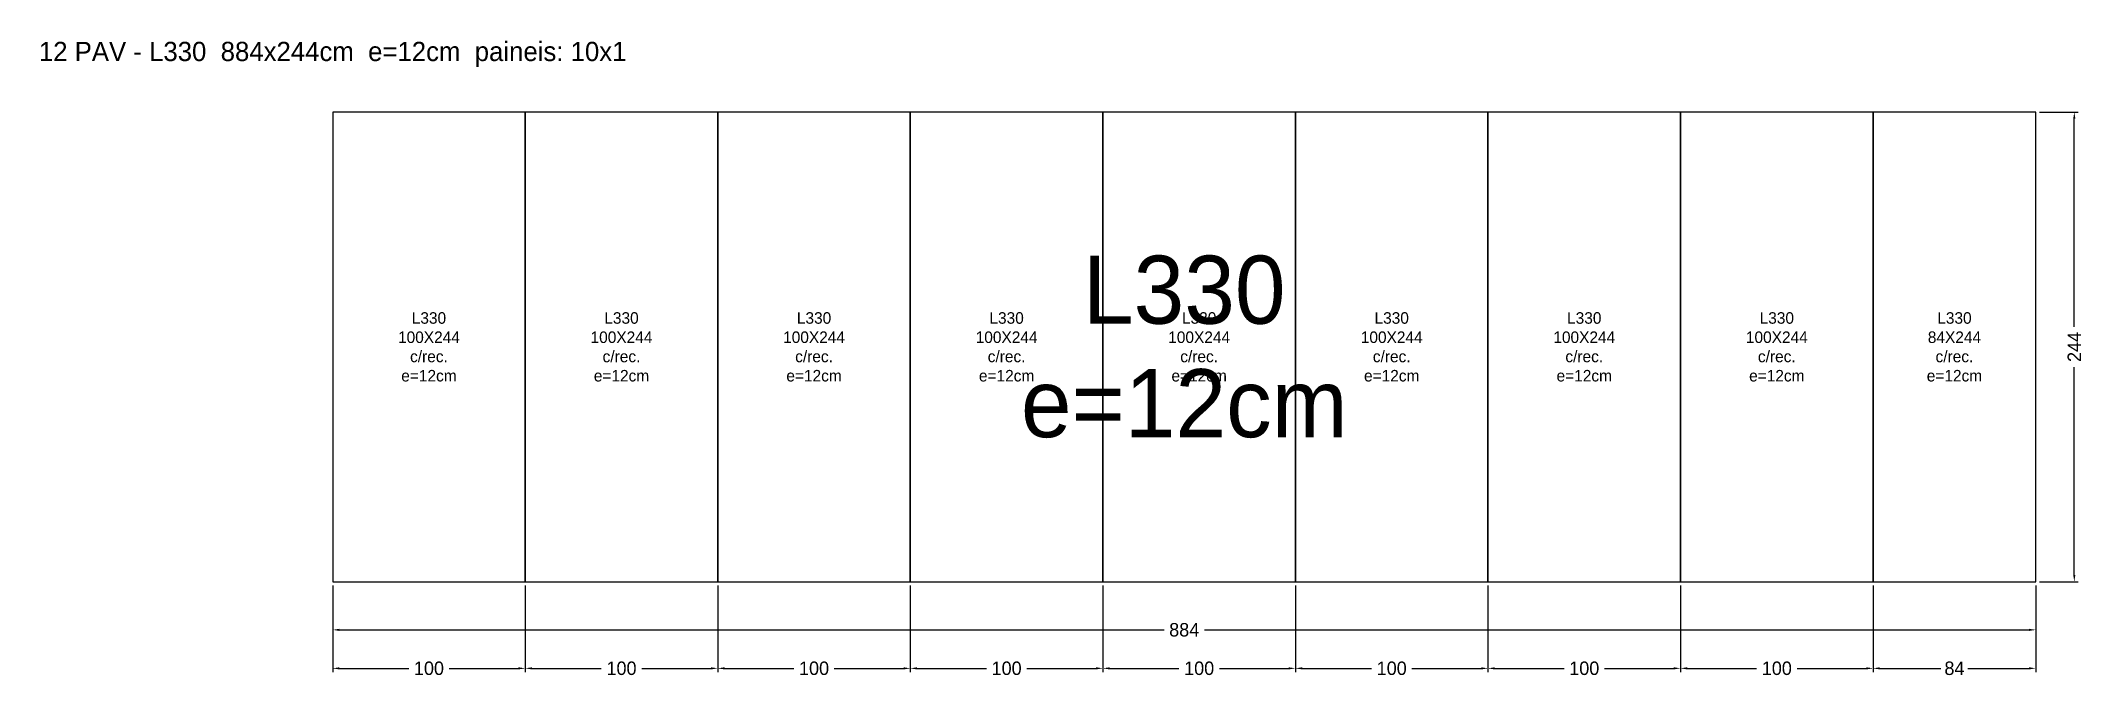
# Model space of a CAD drawing. Header units: metres. Extents: x -152 to 909, y -50 to 281.
import ezdxf

# ---------------------------------------------------------------- set-up
doc = ezdxf.new("R2010")
doc.units = ezdxf.units.M
for name, color, linetype in [('AUX00', 2, 'Continuous'), ('Contorno', 7, 'Continuous'), ('COTA', 3, 'Continuous'), ('NOMENCLATURA', 2, 'Continuous'), ('Paineis', 3, 'Continuous'), ('Texto Secao', 2, 'Continuous')]:
    doc.layers.add(name, color=color, linetype=linetype)
doc.dimstyles.new('COTA_LJ', dxfattribs={"dimtxt": 7, "dimasz": 3.5, "dimexe": 2, "dimexo": 2, "dimgap": 1.5, "dimtad": 1, "dimdec": 1, "dimcen": 2.5, "dimclrd": 3, "dimclre": 3, "dimclrt": 3, "dimazin": 3, "dimtfac": 1, "dimtmove": 0, "dimatfit": 3})

# ---------------------------------------------------------------- blocks, each defined once
blk = doc.blocks.new('_CLOSEDFILLED')
at = {"color": 0, "linetype": 'BYBLOCK'}
blk.add_solid([(-1, 0.16), (0, 0), (-1, -0.16)], dxfattribs=at)
blk = doc.blocks.new('*D1')
at = {"color": 3}
for p, q in [((0, -2), (0, -27)), ((884.5, -2), (884.5, -27)), ((3.5, -25), (431.75, -25)), ((452.75, -25), (881, -25))]:
    blk.add_line(p, q, dxfattribs=at)
at = {"layer": 'Defpoints'}
for p in [(0, 0), (884.5, 0), (0, -25)]:
    blk.add_point(p, dxfattribs=at)
at = {"layer": 'COTA', "color": 3, "xscale": 3.5, "yscale": 3.5, "rotation": 180}
blk.add_blockref('_CLOSEDFILLED', (0, -25), dxfattribs=at)
at = {"layer": 'COTA', "color": 3, "xscale": 3.5, "yscale": 3.5}
blk.add_blockref('_CLOSEDFILLED', (884.5, -25), dxfattribs=at)
at = {"layer": 'COTA', "color": 3, "insert": (442.25, -25), "char_height": 7, "attachment_point": 5}
blk.add_mtext('884', dxfattribs=at)
blk = doc.blocks.new('*D2')
at = {"color": 3}
for p, q in [((886.5, 244.1), (906.5, 244.1)), ((904.5, 132.55), (904.5, 240.6)), ((904.5, 3.5), (904.5, 111.55)), ((886.5, 0), (906.5, 0))]:
    blk.add_line(p, q, dxfattribs=at)
at = {"layer": 'Defpoints'}
for p in [(884.5, 244.1), (884.5, 0), (904.5, 0)]:
    blk.add_point(p, dxfattribs=at)
at = {"layer": 'COTA', "color": 3, "xscale": 3.5, "yscale": 3.5}
for p, rotation in [((904.5, 244.1), 90), ((904.5, 0), 270)]:
    blk.add_blockref('_CLOSEDFILLED', p, dxfattribs=dict(at, rotation=rotation))
at = {"layer": 'COTA', "color": 3, "insert": (904.5, 122.05), "char_height": 7, "attachment_point": 5, "rotation": 90}
blk.add_mtext('244', dxfattribs=at)
blk = doc.blocks.new('*D3')
at = {"color": 3}
for p, q in [((0, -2), (0, -47)), ((100, -2), (100, -47)), ((3.5, -45), (39.5, -45)), ((60.5, -45), (96.5, -45))]:
    blk.add_line(p, q, dxfattribs=at)
at = {"layer": 'Defpoints'}
for p in [(0, 0), (100, 0), (0, -45)]:
    blk.add_point(p, dxfattribs=at)
at = {"layer": 'COTA', "color": 3, "xscale": 3.5, "yscale": 3.5, "rotation": 180}
blk.add_blockref('_CLOSEDFILLED', (0, -45), dxfattribs=at)
at = {"layer": 'COTA', "color": 3, "xscale": 3.5, "yscale": 3.5}
blk.add_blockref('_CLOSEDFILLED', (100, -45), dxfattribs=at)
at = {"layer": 'COTA', "color": 3, "insert": (50, -45), "char_height": 7, "attachment_point": 5}
blk.add_mtext('100', dxfattribs=at)
blk = doc.blocks.new('*D4')
at = {"color": 3}
for p, q in [((100, -2), (100, -47)), ((200, -2), (200, -47)), ((103.5, -45), (139.5, -45)), ((160.5, -45), (196.5, -45))]:
    blk.add_line(p, q, dxfattribs=at)
at = {"layer": 'Defpoints'}
for p in [(100, 0), (200, 0), (100, -45)]:
    blk.add_point(p, dxfattribs=at)
at = {"layer": 'COTA', "color": 3, "xscale": 3.5, "yscale": 3.5, "rotation": 180}
blk.add_blockref('_CLOSEDFILLED', (100, -45), dxfattribs=at)
at = {"layer": 'COTA', "color": 3, "xscale": 3.5, "yscale": 3.5}
blk.add_blockref('_CLOSEDFILLED', (200, -45), dxfattribs=at)
at = {"layer": 'COTA', "color": 3, "insert": (150, -45), "char_height": 7, "attachment_point": 5}
blk.add_mtext('100', dxfattribs=at)
blk = doc.blocks.new('*D5')
at = {"color": 3}
for p, q in [((200, -2), (200, -47)), ((300, -2), (300, -47)), ((203.5, -45), (239.5, -45)), ((260.5, -45), (296.5, -45))]:
    blk.add_line(p, q, dxfattribs=at)
at = {"layer": 'Defpoints'}
for p in [(200, 0), (300, 0), (200, -45)]:
    blk.add_point(p, dxfattribs=at)
at = {"layer": 'COTA', "color": 3, "xscale": 3.5, "yscale": 3.5, "rotation": 180}
blk.add_blockref('_CLOSEDFILLED', (200, -45), dxfattribs=at)
at = {"layer": 'COTA', "color": 3, "xscale": 3.5, "yscale": 3.5}
blk.add_blockref('_CLOSEDFILLED', (300, -45), dxfattribs=at)
at = {"layer": 'COTA', "color": 3, "insert": (250, -45), "char_height": 7, "attachment_point": 5}
blk.add_mtext('100', dxfattribs=at)
blk = doc.blocks.new('*D6')
at = {"color": 3}
for p, q in [((300, -2), (300, -47)), ((400, -2), (400, -47)), ((303.5, -45), (339.5, -45)), ((360.5, -45), (396.5, -45))]:
    blk.add_line(p, q, dxfattribs=at)
at = {"layer": 'Defpoints'}
for p in [(300, 0), (400, 0), (300, -45)]:
    blk.add_point(p, dxfattribs=at)
at = {"layer": 'COTA', "color": 3, "xscale": 3.5, "yscale": 3.5, "rotation": 180}
blk.add_blockref('_CLOSEDFILLED', (300, -45), dxfattribs=at)
at = {"layer": 'COTA', "color": 3, "xscale": 3.5, "yscale": 3.5}
blk.add_blockref('_CLOSEDFILLED', (400, -45), dxfattribs=at)
at = {"layer": 'COTA', "color": 3, "insert": (350, -45), "char_height": 7, "attachment_point": 5}
blk.add_mtext('100', dxfattribs=at)
blk = doc.blocks.new('*D7')
at = {"color": 3}
for p, q in [((400, -2), (400, -47)), ((500, -2), (500, -47)), ((403.5, -45), (439.5, -45)), ((460.5, -45), (496.5, -45))]:
    blk.add_line(p, q, dxfattribs=at)
at = {"layer": 'Defpoints'}
for p in [(400, 0), (500, 0), (400, -45)]:
    blk.add_point(p, dxfattribs=at)
at = {"layer": 'COTA', "color": 3, "xscale": 3.5, "yscale": 3.5, "rotation": 180}
blk.add_blockref('_CLOSEDFILLED', (400, -45), dxfattribs=at)
at = {"layer": 'COTA', "color": 3, "xscale": 3.5, "yscale": 3.5}
blk.add_blockref('_CLOSEDFILLED', (500, -45), dxfattribs=at)
at = {"layer": 'COTA', "color": 3, "insert": (450, -45), "char_height": 7, "attachment_point": 5}
blk.add_mtext('100', dxfattribs=at)
blk = doc.blocks.new('*D8')
at = {"color": 3}
for p, q in [((500, -2), (500, -47)), ((600, -2), (600, -47)), ((503.5, -45), (539.5, -45)), ((560.5, -45), (596.5, -45))]:
    blk.add_line(p, q, dxfattribs=at)
at = {"layer": 'Defpoints'}
for p in [(500, 0), (600, 0), (500, -45)]:
    blk.add_point(p, dxfattribs=at)
at = {"layer": 'COTA', "color": 3, "xscale": 3.5, "yscale": 3.5, "rotation": 180}
blk.add_blockref('_CLOSEDFILLED', (500, -45), dxfattribs=at)
at = {"layer": 'COTA', "color": 3, "xscale": 3.5, "yscale": 3.5}
blk.add_blockref('_CLOSEDFILLED', (600, -45), dxfattribs=at)
at = {"layer": 'COTA', "color": 3, "insert": (550, -45), "char_height": 7, "attachment_point": 5}
blk.add_mtext('100', dxfattribs=at)
blk = doc.blocks.new('*D9')
at = {"color": 3}
for p, q in [((600, -2), (600, -47)), ((700, -2), (700, -47)), ((603.5, -45), (639.5, -45)), ((660.5, -45), (696.5, -45))]:
    blk.add_line(p, q, dxfattribs=at)
at = {"layer": 'Defpoints'}
for p in [(600, 0), (700, 0), (600, -45)]:
    blk.add_point(p, dxfattribs=at)
at = {"layer": 'COTA', "color": 3, "xscale": 3.5, "yscale": 3.5, "rotation": 180}
blk.add_blockref('_CLOSEDFILLED', (600, -45), dxfattribs=at)
at = {"layer": 'COTA', "color": 3, "xscale": 3.5, "yscale": 3.5}
blk.add_blockref('_CLOSEDFILLED', (700, -45), dxfattribs=at)
at = {"layer": 'COTA', "color": 3, "insert": (650, -45), "char_height": 7, "attachment_point": 5}
blk.add_mtext('100', dxfattribs=at)
blk = doc.blocks.new('*D10')
at = {"color": 3}
for p, q in [((700, -2), (700, -47)), ((800, -2), (800, -47)), ((703.5, -45), (739.5, -45)), ((760.5, -45), (796.5, -45))]:
    blk.add_line(p, q, dxfattribs=at)
at = {"layer": 'Defpoints'}
for p in [(700, 0), (800, 0), (700, -45)]:
    blk.add_point(p, dxfattribs=at)
at = {"layer": 'COTA', "color": 3, "xscale": 3.5, "yscale": 3.5, "rotation": 180}
blk.add_blockref('_CLOSEDFILLED', (700, -45), dxfattribs=at)
at = {"layer": 'COTA', "color": 3, "xscale": 3.5, "yscale": 3.5}
blk.add_blockref('_CLOSEDFILLED', (800, -45), dxfattribs=at)
at = {"layer": 'COTA', "color": 3, "insert": (750, -45), "char_height": 7, "attachment_point": 5}
blk.add_mtext('100', dxfattribs=at)
blk = doc.blocks.new('*D11')
at = {"color": 3}
for p, q in [((800, -2), (800, -47)), ((884.5, -2), (884.5, -47)), ((803.5, -45), (835.25, -45)), ((849.25, -45), (881, -45))]:
    blk.add_line(p, q, dxfattribs=at)
at = {"layer": 'Defpoints'}
for p in [(800, 0), (884.5, 0), (800, -45)]:
    blk.add_point(p, dxfattribs=at)
at = {"layer": 'COTA', "color": 3, "xscale": 3.5, "yscale": 3.5, "rotation": 180}
blk.add_blockref('_CLOSEDFILLED', (800, -45), dxfattribs=at)
at = {"layer": 'COTA', "color": 3, "xscale": 3.5, "yscale": 3.5}
blk.add_blockref('_CLOSEDFILLED', (884.5, -45), dxfattribs=at)
at = {"layer": 'COTA', "color": 3, "insert": (842.25, -45), "char_height": 7, "attachment_point": 5}
blk.add_mtext('84', dxfattribs=at)

msp = doc.modelspace()

# ---------------------------------------------------------------- linework, layer by layer
at = {"layer": 'Contorno'}
msp.add_lwpolyline([(0, 0), (884.5, 0), (884.5, 244.1), (0, 244.1), (0, 0)], close=True, dxfattribs=at)
at = {"layer": 'Paineis'}
for points in [[(0, 0), (100, 0), (100, 244.1), (0, 244.1)], [(100, 0), (200, 0), (200, 244.1), (100, 244.1)], [(200, 0), (300, 0), (300, 244.1), (200, 244.1)], [(300, 0), (400, 0), (400, 244.1), (300, 244.1)], [(400, 0), (500, 0), (500, 244.1), (400, 244.1)], [(500, 0), (600, 0), (600, 244.1), (500, 244.1)], [(600, 0), (700, 0), (700, 244.1), (600, 244.1)], [(700, 0), (800, 0), (800, 244.1), (700, 244.1)], [(800, 0), (884.5, 0), (884.5, 244.1), (800, 244.1)]]:
    msp.add_lwpolyline(points, close=True, dxfattribs=at)

# ---------------------------------------------------------------- texts
at = {"layer": 'AUX00', "char_height": 6, "attachment_point": 5}
for s, insert, width in [('\\pxqc;L330^J100X244^Jc/rec.^Je=12cm', (50, 122.05), 100), ('\\pxqc;L330^J100X244^Jc/rec.^Je=12cm', (150, 122.05), 100), ('\\pxqc;L330^J100X244^Jc/rec.^Je=12cm', (250, 122.05), 100), ('\\pxqc;L330^J100X244^Jc/rec.^Je=12cm', (350, 122.05), 100), ('\\pxqc;L330^J100X244^Jc/rec.^Je=12cm', (450, 122.05), 100), ('\\pxqc;L330^J100X244^Jc/rec.^Je=12cm', (550, 122.05), 100), ('\\pxqc;L330^J100X244^Jc/rec.^Je=12cm', (650, 122.05), 100), ('\\pxqc;L330^J100X244^Jc/rec.^Je=12cm', (750, 122.05), 100), ('\\pxqc;L330^J84X244^Jc/rec.^Je=12cm', (842.25, 122.05), 84.5)]:
    msp.add_mtext(s, dxfattribs=dict(at, insert=insert, width=width))
at = {"layer": 'NOMENCLATURA', "insert": (0, 274.1), "char_height": 10, "width": 904.5, "attachment_point": 5}
msp.add_mtext('12 PAV - L330  884x244cm  e=12cm  paineis: 10x1', dxfattribs=at)
at = {"layer": 'Texto Secao', "insert": (442.25, 122.05), "char_height": 35.38, "width": 884.5, "attachment_point": 5}
msp.add_mtext('L330\\Pe=12cm', dxfattribs=at)

# ---------------------------------------------------------------- dimensions: what is measured, and where the dimension line sits
at = {"layer": 'COTA'}
dim = msp.add_linear_dim(base=(904.5, 0), p1=(884.5, 0), p2=(884.5, 244.1), angle=90, dimstyle='COTA_LJ', dxfattribs=at)
dim.commit()
dim.dimension.update_dxf_attribs({"geometry": '*D2', "text_midpoint": (904.5, 122.05)})
for base, p1, p2, picture, middle in [((0, -25), (0, 0), (884.5, 0), '*D1', (442.25, -25)), ((0, -45), (0, 0), (100, 0), '*D3', (50, -45)), ((100, -45), (100, 0), (200, 0), '*D4', (150, -45)), ((200, -45), (200, 0), (300, 0), '*D5', (250, -45)), ((300, -45), (300, 0), (400, 0), '*D6', (350, -45)), ((400, -45), (400, 0), (500, 0), '*D7', (450, -45)), ((500, -45), (500, 0), (600, 0), '*D8', (550, -45)), ((600, -45), (600, 0), (700, 0), '*D9', (650, -45)), ((700, -45), (700, 0), (800, 0), '*D10', (750, -45)), ((800, -45), (800, 0), (884.5, 0), '*D11', (842.25, -45))]:
    dim = msp.add_linear_dim(base=base, p1=p1, p2=p2, dimstyle='COTA_LJ', dxfattribs=at)
    dim.commit()
    dim.dimension.update_dxf_attribs({"geometry": picture, "text_midpoint": middle})

doc.saveas('drawing.dxf')
